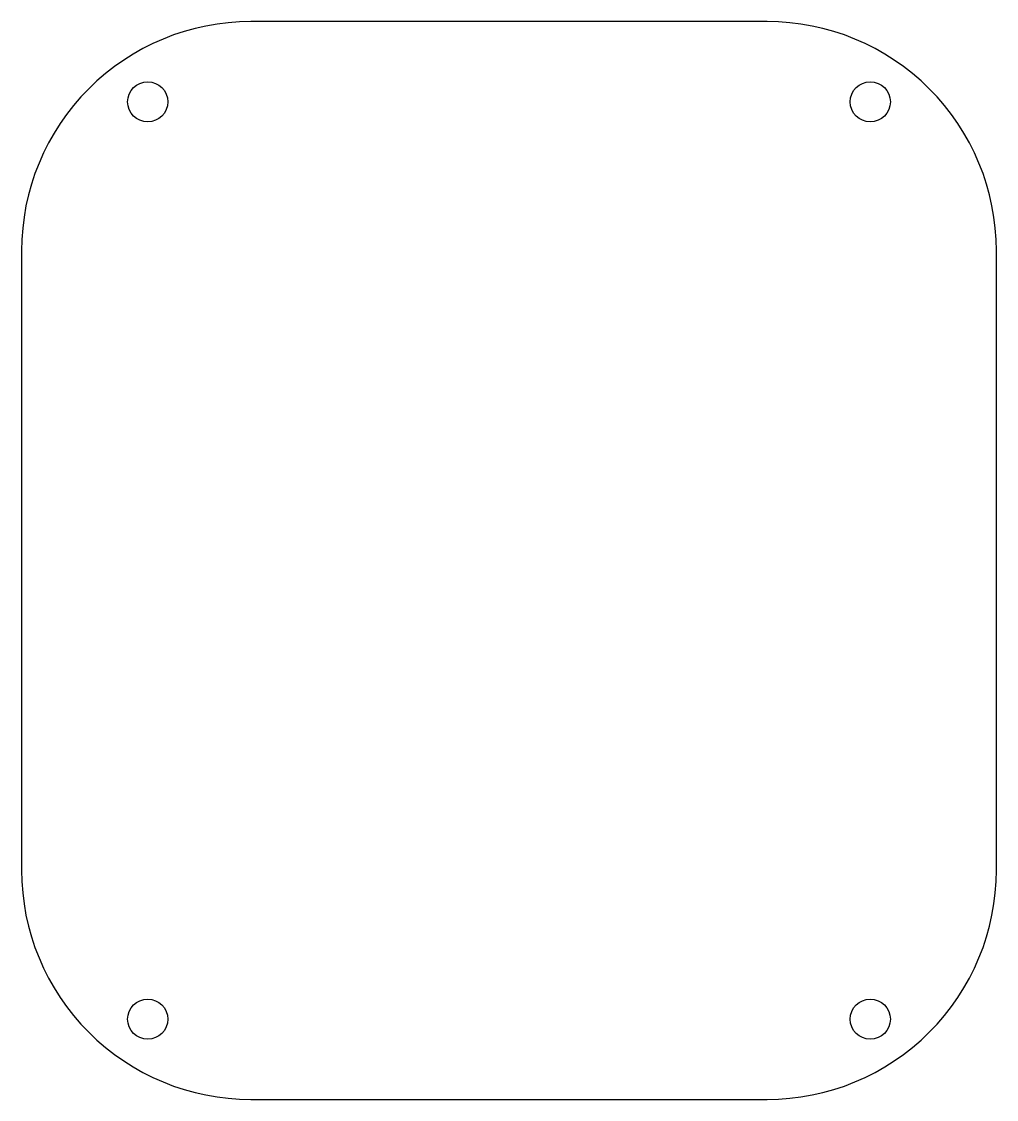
# Model space of a CAD drawing. Header units: inches. Extents: x -3.35 to 0, y 0 to 3.7.
import ezdxf

# ---------------------------------------------------------------- set-up
doc = ezdxf.new("R2010")
doc.units = ezdxf.units.IN
doc.header["$MEASUREMENT"] = 0

msp = doc.modelspace()

# ---------------------------------------------------------------- linework, layer by layer
msp.add_lwpolyline([(-3.3465, 0.7874, 0.414214), (-2.5591, 0), (-0.7874, 0, 0.414214), (0, 0.7874), (0, 2.9134, 0.414214), (-0.7874, 3.7008), (-2.5591, 3.7008, 0.414214), (-3.3465, 2.9134)], format="xyb", close=True)
for centre in [(-2.9134, 3.4252), (-0.4331, 3.4252), (-2.9134, 0.2756), (-0.4331, 0.2756)]:
    msp.add_circle(centre, 0.0689)

doc.saveas('drawing.dxf')
